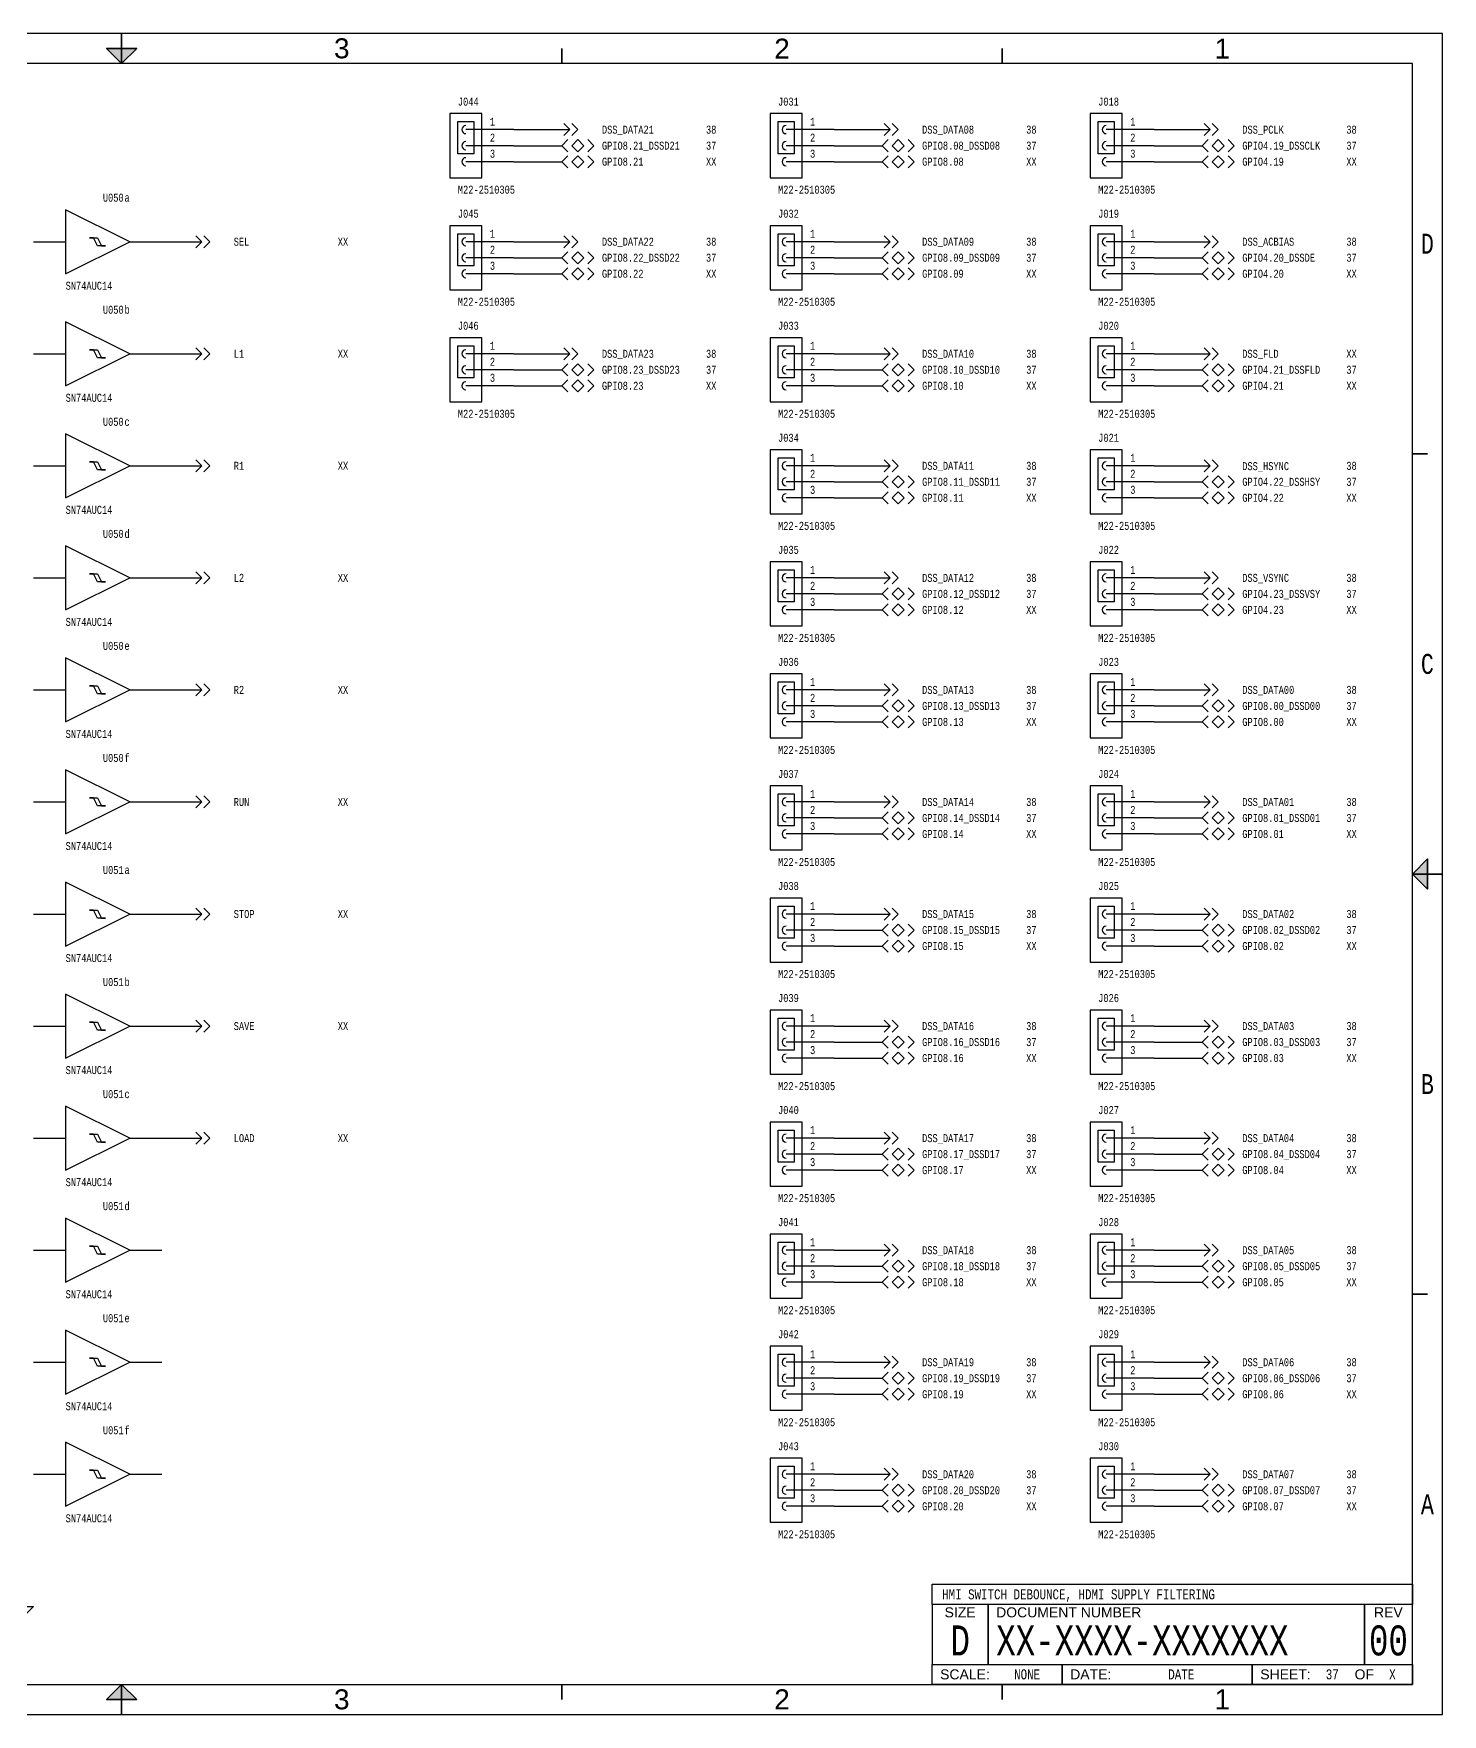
# Paper-space layout '37' of a CAD drawing. Header units: inches. Extents: x 0.2 to 16.8, y 0.2 to 10.8.
# Drawn here: x 7.95 to 16.75, y 0.25 to 10.75 of the extents above; entities that cross this region are included whole.
import ezdxf
from ezdxf.enums import TextEntityAlignment as Align

# ---------------------------------------------------------------- set-up
doc = ezdxf.new("R2010")
doc.units = ezdxf.units.IN
doc.header["$MEASUREMENT"] = 0
for name, color, linetype in [('BORDER', 13, 'Continuous'), ('COMPONENT', 14, 'Continuous'), ('SIGNAL', 84, 'Continuous'), ('TEXT', 252, 'Continuous')]:
    doc.layers.add(name, color=color, linetype=linetype)
doc.styles.add('Monotxt_75', font='monotxt.shx', dxfattribs={"width": 0.75})
doc.styles.get("Standard").update_dxf_attribs({"font": 'arial.ttf'})

# ---------------------------------------------------------------- blocks, each defined once
blk = doc.blocks.new('ANSI B Frame')
at = {"layer": 'BORDER', "lineweight": 35}
h = blk.add_hatch(color=256, dxfattribs=at)
h.dxf.hatch_style = 1
h.paths.add_polyline_path([(8.59375, 10.65625), (8.5, 10.65625), (8.5, 10.5625)])
h.paths.add_polyline_path([(8.5, 10.5625), (8.5, 10.65625), (8.40625, 10.65625)])
h = blk.add_hatch(color=256, dxfattribs=at)
h.dxf.hatch_style = 1
h.paths.add_polyline_path([(16.65625, 5.59375), (16.65625, 5.5), (16.5625, 5.5)])
h.paths.add_polyline_path([(16.5625, 5.5), (16.65625, 5.5), (16.65625, 5.40625)])
h = blk.add_hatch(color=256, dxfattribs=at)
h.dxf.hatch_style = 1
h.paths.add_polyline_path([(8.59375, 0.34375), (8.5, 0.34375), (8.5, 0.4375)])
h.paths.add_polyline_path([(8.5, 0.4375), (8.5, 0.34375), (8.40625, 0.34375)])
at = {"layer": 'BORDER'}
for points in [[(0.25, 0.25), (16.75, 0.25), (16.75, 10.75), (0.25, 10.75)], [(0.4375, 0.4375), (16.5625, 0.4375), (16.5625, 10.5625), (0.4375, 10.5625)], [(13.5625, 1.0625), (16.5625, 1.0625), (16.5625, 0.9375), (13.5625, 0.9375)], [(13.5625, 0.9375), (13.5625, 0.5625), (13.9125, 0.5625), (13.9125, 0.9375), (13.9125, 0.5625), (16.2625, 0.5625), (16.2625, 0.9375), (16.2625, 0.5625), (16.5625, 0.5625), (16.5625, 0.9375)], [(16.5625, 0.4375), (15.5625, 0.4375), (15.5625, 0.5625), (15.5625, 0.4375), (14.375, 0.4375), (14.375, 0.5625), (14.375, 0.4375), (13.5625, 0.4375), (13.5625, 0.5625), (16.5625, 0.5625)]]:
    blk.add_lwpolyline(points, close=True, dxfattribs=at)
at = {"layer": 'BORDER', "lineweight": 35}
for points in [[(8.5, 10.5625), (8.5, 10.75)], [(11.25, 10.65625), (11.25, 10.5625)], [(14, 10.65625), (14, 10.5625)], [(16.65625, 8.125), (16.5625, 8.125)], [(16.5625, 5.5), (16.75, 5.5)], [(16.65625, 2.875), (16.5625, 2.875)], [(8.5, 0.4375), (8.5, 0.25)], [(11.25, 0.34375), (11.25, 0.4375)], [(14, 0.34375), (14, 0.4375)]]:
    blk.add_lwpolyline(points, dxfattribs=at)
for points in [[(8.5, 10.5625), (8.59375, 10.65625), (8.40625, 10.65625)], [(16.5625, 5.5), (16.65625, 5.59375), (16.65625, 5.40625)], [(8.5, 0.4375), (8.59375, 0.34375), (8.40625, 0.34375)]]:
    blk.add_lwpolyline(points, close=True, dxfattribs=at)
at = {"layer": 'BORDER', "style": 'Monotxt_75', "width": 0.75}
for s, p in [('D', (16.65625, 9.4375)), ('C', (16.65625, 6.8125)), ('B', (16.65625, 4.1875)), ('A', (16.65625, 1.5625))]:
    blk.add_text(s, height=0.125, dxfattribs=at).set_placement(p, align=Align.MIDDLE_CENTER)
at = {"layer": 'BORDER'}
for s, p in [('SIZE', (13.7375, 0.8875)), ('REV', (16.4125, 0.8875)), ('OF', (16.2625, 0.5))]:
    blk.add_text(s, height=0.0625, dxfattribs=at).set_placement(p, align=Align.MIDDLE_CENTER)
for s, p in [('DOCUMENT NUMBER', (13.9625, 0.8875)), ('SCALE:', (13.6125, 0.5)), ('DATE:', (14.425, 0.5)), ('SHEET:', (15.6125, 0.5))]:
    blk.add_text(s, height=0.0625, dxfattribs=at).set_placement(p, align=Align.MIDDLE_LEFT)
at = {"layer": 'BORDER', "flags": 8}
for tag, p in [('ZN6', (1.625, 10.65787)), ('ZN5', (4.375, 10.66009)), ('ZN4', (7.125, 10.65625)), ('ZN3', (9.875, 10.65796)), ('ZN2', (12.625, 10.65574)), ('ZN1', (15.375, 10.65574)), ('ZN6', (1.625, 0.34375)), ('ZN5', (4.375, 0.34375)), ('ZN4', (7.125, 0.34375)), ('ZN3', (9.875, 0.34375)), ('ZN2', (12.625, 0.34375)), ('ZN1', (15.375, 0.34375))]:
    blk.add_attdef(tag, text='', height=0.125, dxfattribs=at).set_placement(p, align=Align.MIDDLE_CENTER)
at = {"layer": 'TEXT', "style": 'Monotxt_75', "width": 0.75, "flags": 8}
for tag, height, p in [('DESRP', 0.0625, (13.625, 1)), ('DWG_NO', 0.1875, (13.9625, 0.7125))]:
    blk.add_attdef(tag, text='', height=height, dxfattribs=at).set_placement(p, align=Align.MIDDLE_LEFT)
for tag, height, p in [('SHTSZ', 0.1875, (13.7375, 0.7125)), ('REV', 0.1875, (16.4125, 0.7125)), ('SCALE', 0.0625, (14.15625, 0.5)), ('REVDATE', 0.0625, (15.11875, 0.5)), ('CURRSHT', 0.0625, (16.0625, 0.5)), ('LASTSHT', 0.0625, (16.4375, 0.5))]:
    blk.add_attdef(tag, text='', height=height, dxfattribs=at).set_placement(p, align=Align.MIDDLE_CENTER)
blk = doc.blocks.new('TO_CONN')
for points in [[(0, 0), (0.075, 0)], [(0.05625, 0.01875), (0.075, 0), (0.05625, -0.01875)], [(0.08125, 0.01875), (0.1, 0), (0.08125, -0.01875)]]:
    blk.add_lwpolyline(points)
blk = doc.blocks.new('FLOAT_GND')
blk.add_lwpolyline([(0, 0), (0, -0.05)])
blk.add_lwpolyline([(-0.05, -0.05), (0.05, -0.05), (0, -0.1)], close=True)
blk = doc.blocks.new('HEX_SCHMITT_INV')
for points in [[(-0.2, 0.2), (-0.2, -0.2), (0.2, 0)], [(-0.05, 0.025), (0, 0.025), (0.025, -0.025), (0.05, -0.025), (0, -0.025), (-0.025, 0.025)]]:
    blk.add_lwpolyline(points, close=True)
for points in [[(-0.4, 0), (-0.2, 0)], [(0.2, 0), (0.4, 0)]]:
    blk.add_lwpolyline(points)
at = {"layer": 'TEXT', "style": 'Monotxt_75', "width": 0.75, "flags": 8}
for tag, p in [('REFID', (0.1625, 0.25)), ('INST', (0.2, 0.25)), ('IN', (-0.25, 0.025))]:
    blk.add_attdef(tag, text='', height=0.05, dxfattribs=at).set_placement(p, align=Align.RIGHT)
blk.add_attdef('OUT', (0.25, 0.025), '', height=0.05, dxfattribs=at)
blk.add_attdef('MFGPN', text='', height=0.05, dxfattribs=at).set_placement((-0.2, -0.25), align=Align.TOP_LEFT)
blk = doc.blocks.new('BIDIR_CONN')
for points in [[(0, 0), (0.05, 0)], [(0.06875, 0.01875), (0.05, 0), (0.06875, -0.01875)], [(0.13125, 0.01875), (0.15, 0), (0.13125, -0.01875)]]:
    blk.add_lwpolyline(points)
blk.add_lwpolyline([(0.1, 0.01875), (0.08125, 0), (0.1, -0.01875), (0.11875, 0)], close=True)
blk = doc.blocks.new('HEADER_1X3')
blk.add_lwpolyline([(-0.1, 0.2), (-0.1, -0.2), (0.1, -0.2), (0.1, 0.2)], close=True)
for points in [[(0.3, 0.1), (0, 0.1)], [(0.3, 0), (0, 0)], [(0.3, -0.1), (0, -0.1)]]:
    blk.add_lwpolyline(points)
for centre in [(0, 0.1), (0, 0), (0, -0.1)]:
    blk.add_arc(centre, 0.025, 90, 270)
at = {"layer": 'TEXT', "style": 'Monotxt_75', "width": 0.75}
for s, p in [('1', (0.15, 0.125)), ('2', (0.15, 0.025)), ('3', (0.15, -0.075))]:
    blk.add_text(s, height=0.05, dxfattribs=at).set_placement(p)
at = {"layer": 'TEXT', "style": 'Monotxt_75', "width": 0.75, "flags": 8}
blk.add_attdef('REF', (-0.05, 0.25), '', height=0.05, dxfattribs=at)
blk.add_attdef('MFGPN', text='', height=0.05, dxfattribs=at).set_placement((-0.05, -0.25), align=Align.TOP_LEFT)

psp = doc.layouts.new('37')

# ---------------------------------------------------------------- linework, layer by layer
at = {"layer": 'COMPONENT'}
for points in [[(10.6, 10.2), (10.7, 10.2), (10.7, 10), (10.6, 10)], [(12.6, 10.2), (12.7, 10.2), (12.7, 10), (12.6, 10)], [(14.6, 10.2), (14.7, 10.2), (14.7, 10), (14.6, 10)], [(10.6, 9.5), (10.7, 9.5), (10.7, 9.3), (10.6, 9.3)], [(12.6, 9.5), (12.7, 9.5), (12.7, 9.3), (12.6, 9.3)], [(14.6, 9.5), (14.7, 9.5), (14.7, 9.3), (14.6, 9.3)], [(10.6, 8.8), (10.7, 8.8), (10.7, 8.6), (10.6, 8.6)], [(12.6, 8.8), (12.7, 8.8), (12.7, 8.6), (12.6, 8.6)], [(14.6, 8.8), (14.7, 8.8), (14.7, 8.6), (14.6, 8.6)], [(12.6, 8.1), (12.7, 8.1), (12.7, 7.9), (12.6, 7.9)], [(14.6, 8.1), (14.7, 8.1), (14.7, 7.9), (14.6, 7.9)], [(12.6, 7.4), (12.7, 7.4), (12.7, 7.2), (12.6, 7.2)], [(14.6, 7.4), (14.7, 7.4), (14.7, 7.2), (14.6, 7.2)], [(12.6, 6.7), (12.7, 6.7), (12.7, 6.5), (12.6, 6.5)], [(14.6, 6.7), (14.7, 6.7), (14.7, 6.5), (14.6, 6.5)], [(12.6, 6), (12.7, 6), (12.7, 5.8), (12.6, 5.8)], [(14.6, 6), (14.7, 6), (14.7, 5.8), (14.6, 5.8)], [(12.6, 5.3), (12.7, 5.3), (12.7, 5.1), (12.6, 5.1)], [(14.6, 5.3), (14.7, 5.3), (14.7, 5.1), (14.6, 5.1)], [(12.6, 4.6), (12.7, 4.6), (12.7, 4.4), (12.6, 4.4)], [(14.6, 4.6), (14.7, 4.6), (14.7, 4.4), (14.6, 4.4)], [(12.6, 3.9), (12.7, 3.9), (12.7, 3.7), (12.6, 3.7)], [(14.6, 3.9), (14.7, 3.9), (14.7, 3.7), (14.6, 3.7)], [(12.6, 3.2), (12.7, 3.2), (12.7, 3), (12.6, 3)], [(14.6, 3.2), (14.7, 3.2), (14.7, 3), (14.6, 3)], [(12.6, 2.5), (12.7, 2.5), (12.7, 2.3), (12.6, 2.3)], [(14.6, 2.5), (14.7, 2.5), (14.7, 2.3), (14.6, 2.3)], [(12.6, 1.8), (12.7, 1.8), (12.7, 1.6), (12.6, 1.6)], [(14.6, 1.8), (14.7, 1.8), (14.7, 1.6), (14.6, 1.6)]]:
    psp.add_lwpolyline(points, close=True, dxfattribs=at)
at = {"layer": 'SIGNAL'}
for points in [[(10.95, 10.15), (11.15, 10.15)], [(12.95, 10.15), (13.15, 10.15)], [(14.95, 10.15), (15.15, 10.15)], [(10.95, 10.05), (11.15, 10.05)], [(12.95, 10.05), (13.15, 10.05)], [(14.95, 10.05), (15.15, 10.05)], [(10.95, 9.95), (11.15, 9.95)], [(12.95, 9.95), (13.15, 9.95)], [(14.95, 9.95), (15.15, 9.95)], [(8.75, 9.45), (8.85, 9.45)], [(10.95, 9.45), (11.15, 9.45)], [(12.95, 9.45), (13.15, 9.45)], [(14.95, 9.45), (15.15, 9.45)], [(10.95, 9.35), (11.15, 9.35)], [(12.95, 9.35), (13.15, 9.35)], [(14.95, 9.35), (15.15, 9.35)], [(10.95, 9.25), (11.15, 9.25)], [(12.95, 9.25), (13.15, 9.25)], [(14.95, 9.25), (15.15, 9.25)], [(8.75, 8.75), (8.85, 8.75)], [(10.95, 8.75), (11.15, 8.75)], [(12.95, 8.75), (13.15, 8.75)], [(14.95, 8.75), (15.15, 8.75)], [(10.95, 8.65), (11.15, 8.65)], [(12.95, 8.65), (13.15, 8.65)], [(14.95, 8.65), (15.15, 8.65)], [(10.95, 8.55), (11.15, 8.55)], [(12.95, 8.55), (13.15, 8.55)], [(14.95, 8.55), (15.15, 8.55)], [(8.75, 8.05), (8.85, 8.05)], [(12.95, 8.05), (13.15, 8.05)], [(14.95, 8.05), (15.15, 8.05)], [(12.95, 7.95), (13.15, 7.95)], [(14.95, 7.95), (15.15, 7.95)], [(12.95, 7.85), (13.15, 7.85)], [(14.95, 7.85), (15.15, 7.85)], [(8.75, 7.35), (8.85, 7.35)], [(12.95, 7.35), (13.15, 7.35)], [(14.95, 7.35), (15.15, 7.35)], [(12.95, 7.25), (13.15, 7.25)], [(14.95, 7.25), (15.15, 7.25)], [(12.95, 7.15), (13.15, 7.15)], [(14.95, 7.15), (15.15, 7.15)], [(8.75, 6.65), (8.85, 6.65)], [(12.95, 6.65), (13.15, 6.65)], [(14.95, 6.65), (15.15, 6.65)], [(12.95, 6.55), (13.15, 6.55)], [(14.95, 6.55), (15.15, 6.55)], [(12.95, 6.45), (13.15, 6.45)], [(14.95, 6.45), (15.15, 6.45)], [(8.75, 5.95), (8.85, 5.95)], [(12.95, 5.95), (13.15, 5.95)], [(14.95, 5.95), (15.15, 5.95)], [(12.95, 5.85), (13.15, 5.85)], [(14.95, 5.85), (15.15, 5.85)], [(12.95, 5.75), (13.15, 5.75)], [(14.95, 5.75), (15.15, 5.75)], [(8.75, 5.25), (8.85, 5.25)], [(12.95, 5.25), (13.15, 5.25)], [(14.95, 5.25), (15.15, 5.25)], [(12.95, 5.15), (13.15, 5.15)], [(14.95, 5.15), (15.15, 5.15)], [(12.95, 5.05), (13.15, 5.05)], [(14.95, 5.05), (15.15, 5.05)], [(8.75, 4.55), (8.85, 4.55)], [(12.95, 4.55), (13.15, 4.55)], [(14.95, 4.55), (15.15, 4.55)], [(12.95, 4.45), (13.15, 4.45)], [(14.95, 4.45), (15.15, 4.45)], [(12.95, 4.35), (13.15, 4.35)], [(14.95, 4.35), (15.15, 4.35)], [(8.75, 3.85), (8.85, 3.85)], [(12.95, 3.85), (13.15, 3.85)], [(14.95, 3.85), (15.15, 3.85)], [(12.95, 3.75), (13.15, 3.75)], [(14.95, 3.75), (15.15, 3.75)], [(12.95, 3.65), (13.15, 3.65)], [(14.95, 3.65), (15.15, 3.65)], [(12.95, 3.15), (13.15, 3.15)], [(14.95, 3.15), (15.15, 3.15)], [(12.95, 3.05), (13.15, 3.05)], [(14.95, 3.05), (15.15, 3.05)], [(12.95, 2.95), (13.15, 2.95)], [(14.95, 2.95), (15.15, 2.95)], [(12.95, 2.45), (13.15, 2.45)], [(14.95, 2.45), (15.15, 2.45)], [(12.95, 2.35), (13.15, 2.35)], [(14.95, 2.35), (15.15, 2.35)], [(12.95, 2.25), (13.15, 2.25)], [(14.95, 2.25), (15.15, 2.25)], [(12.95, 1.75), (13.15, 1.75)], [(14.95, 1.75), (15.15, 1.75)], [(12.95, 1.65), (13.15, 1.65)], [(14.95, 1.65), (15.15, 1.65)], [(12.95, 1.55), (13.15, 1.55)], [(14.95, 1.55), (15.15, 1.55)]]:
    psp.add_lwpolyline(points, dxfattribs=at)

# ---------------------------------------------------------------- block references
ref = psp.add_blockref('ANSI B Frame', (0, 0))
ref.add_attrib('SHTSZ', 'D', dxfattribs={"layer": 'TEXT', "height": 0.188, "style": 'Monotxt_75', "width": 0.75}).set_placement((13.738, 0.712), align=Align.MIDDLE_CENTER)
ref.add_attrib('DWG_NO', 'XX-XXXX-XXXXXXX', dxfattribs={"layer": 'TEXT', "height": 0.1875, "style": 'Monotxt_75', "width": 0.75}).set_placement((13.963, 0.712), align=Align.MIDDLE_LEFT)
ref.add_attrib('REV', '00', dxfattribs={"layer": 'TEXT', "height": 0.1875, "style": 'Monotxt_75', "width": 0.75}).set_placement((16.413, 0.712), align=Align.MIDDLE_CENTER)
ref.add_attrib('SCALE', 'NONE', dxfattribs={"layer": 'TEXT', "height": 0.0625, "style": 'Monotxt_75', "width": 0.75}).set_placement((14.156, 0.5), align=Align.MIDDLE_CENTER)
ref.add_attrib('REVDATE', 'DATE', dxfattribs={"layer": 'TEXT', "height": 0.0625, "style": 'Monotxt_75', "width": 0.75}).set_placement((15.119, 0.5), align=Align.MIDDLE_CENTER)
ref.add_attrib('CURRSHT', '37', dxfattribs={"layer": 'TEXT', "height": 0.0625, "style": 'Monotxt_75', "width": 0.75}).set_placement((16.062, 0.5), align=Align.MIDDLE_CENTER)
ref.add_attrib('LASTSHT', 'X', dxfattribs={"layer": 'TEXT', "height": 0.0625, "style": 'Monotxt_75', "width": 0.75}).set_placement((16.438, 0.5), align=Align.MIDDLE_CENTER)
ref.add_attrib('DESRP', 'HMI SWITCH DEBOUNCE, HDMI SUPPLY FILTERING', dxfattribs={"layer": 'TEXT', "height": 0.0625, "style": 'Monotxt_75', "width": 0.75}).set_placement((13.625, 1), align=Align.MIDDLE_LEFT)
ref.add_attrib('ZN1', '1', dxfattribs={"layer": 'BORDER', "height": 0.125}).set_placement((15.375, 0.344), align=Align.MIDDLE_CENTER)
ref.add_attrib('ZN1', '1', dxfattribs={"layer": 'BORDER', "height": 0.125}).set_placement((15.375, 10.656), align=Align.MIDDLE_CENTER)
ref.add_attrib('ZN2', '2', dxfattribs={"layer": 'BORDER', "height": 0.125}).set_placement((12.625, 0.344), align=Align.MIDDLE_CENTER)
ref.add_attrib('ZN2', '2', dxfattribs={"layer": 'BORDER', "height": 0.125}).set_placement((12.625, 10.656), align=Align.MIDDLE_CENTER)
ref.add_attrib('ZN3', '3', dxfattribs={"layer": 'BORDER', "height": 0.125}).set_placement((9.875, 0.344), align=Align.MIDDLE_CENTER)
ref.add_attrib('ZN3', '3', dxfattribs={"layer": 'BORDER', "height": 0.125}).set_placement((9.875, 10.658), align=Align.MIDDLE_CENTER)
at = {"layer": 'COMPONENT'}
ref = psp.add_blockref('HEADER_1X3', (10.65, 10.05), dxfattribs=at)
ref.add_attrib('REF', 'J044', (10.6, 10.3), dxfattribs={"layer": 'TEXT', "height": 0.05, "style": 'Monotxt_75', "width": 0.75})
ref.add_attrib('MFGPN', 'M22-2510305', dxfattribs={"layer": 'TEXT', "height": 0.05, "style": 'Monotxt_75', "width": 0.75}).set_placement((10.6, 9.8), align=Align.TOP_LEFT)
ref = psp.add_blockref('HEADER_1X3', (12.65, 10.05), dxfattribs=at)
ref.add_attrib('REF', 'J031', (12.6, 10.3), dxfattribs={"layer": 'TEXT', "height": 0.05, "style": 'Monotxt_75', "width": 0.75})
ref.add_attrib('MFGPN', 'M22-2510305', dxfattribs={"layer": 'TEXT', "height": 0.05, "style": 'Monotxt_75', "width": 0.75}).set_placement((12.6, 9.8), align=Align.TOP_LEFT)
ref = psp.add_blockref('HEADER_1X3', (14.65, 10.05), dxfattribs=at)
ref.add_attrib('REF', 'J018', (14.6, 10.3), dxfattribs={"layer": 'TEXT', "height": 0.05, "style": 'Monotxt_75', "width": 0.75})
ref.add_attrib('MFGPN', 'M22-2510305', dxfattribs={"layer": 'TEXT', "height": 0.05, "style": 'Monotxt_75', "width": 0.75}).set_placement((14.6, 9.8), align=Align.TOP_LEFT)
at = {"layer": 'COMPONENT', "xscale": 2, "yscale": 2, "zscale": 2}
for name, p in [('TO_CONN', (11.15, 10.15)), ('TO_CONN', (13.15, 10.15)), ('TO_CONN', (15.15, 10.15)), ('BIDIR_CONN', (11.15, 10.05)), ('BIDIR_CONN', (13.15, 10.05)), ('BIDIR_CONN', (15.15, 10.05)), ('BIDIR_CONN', (11.15, 9.95)), ('BIDIR_CONN', (13.15, 9.95)), ('BIDIR_CONN', (15.15, 9.95)), ('TO_CONN', (8.85, 9.45)), ('TO_CONN', (11.15, 9.45)), ('TO_CONN', (13.15, 9.45)), ('TO_CONN', (15.15, 9.45)), ('BIDIR_CONN', (11.15, 9.35)), ('BIDIR_CONN', (13.15, 9.35)), ('BIDIR_CONN', (15.15, 9.35)), ('BIDIR_CONN', (11.15, 9.25)), ('BIDIR_CONN', (13.15, 9.25)), ('BIDIR_CONN', (15.15, 9.25)), ('TO_CONN', (8.85, 8.75)), ('TO_CONN', (11.15, 8.75)), ('TO_CONN', (13.15, 8.75)), ('TO_CONN', (15.15, 8.75)), ('BIDIR_CONN', (11.15, 8.65)), ('BIDIR_CONN', (13.15, 8.65)), ('BIDIR_CONN', (15.15, 8.65)), ('BIDIR_CONN', (11.15, 8.55)), ('BIDIR_CONN', (13.15, 8.55)), ('BIDIR_CONN', (15.15, 8.55)), ('TO_CONN', (8.85, 8.05)), ('TO_CONN', (13.15, 8.05)), ('TO_CONN', (15.15, 8.05)), ('BIDIR_CONN', (13.15, 7.95)), ('BIDIR_CONN', (15.15, 7.95)), ('BIDIR_CONN', (13.15, 7.85)), ('BIDIR_CONN', (15.15, 7.85)), ('TO_CONN', (8.85, 7.35)), ('TO_CONN', (13.15, 7.35)), ('TO_CONN', (15.15, 7.35)), ('BIDIR_CONN', (13.15, 7.25)), ('BIDIR_CONN', (15.15, 7.25)), ('BIDIR_CONN', (13.15, 7.15)), ('BIDIR_CONN', (15.15, 7.15)), ('TO_CONN', (8.85, 6.65)), ('TO_CONN', (13.15, 6.65)), ('TO_CONN', (15.15, 6.65)), ('BIDIR_CONN', (13.15, 6.55)), ('BIDIR_CONN', (15.15, 6.55)), ('BIDIR_CONN', (13.15, 6.45)), ('BIDIR_CONN', (15.15, 6.45)), ('TO_CONN', (8.85, 5.95)), ('TO_CONN', (13.15, 5.95)), ('TO_CONN', (15.15, 5.95)), ('BIDIR_CONN', (13.15, 5.85)), ('BIDIR_CONN', (15.15, 5.85)), ('BIDIR_CONN', (13.15, 5.75)), ('BIDIR_CONN', (15.15, 5.75)), ('TO_CONN', (8.85, 5.25)), ('TO_CONN', (13.15, 5.25)), ('TO_CONN', (15.15, 5.25)), ('BIDIR_CONN', (13.15, 5.15)), ('BIDIR_CONN', (15.15, 5.15)), ('BIDIR_CONN', (13.15, 5.05)), ('BIDIR_CONN', (15.15, 5.05)), ('TO_CONN', (8.85, 4.55)), ('TO_CONN', (13.15, 4.55)), ('TO_CONN', (15.15, 4.55)), ('BIDIR_CONN', (13.15, 4.45)), ('BIDIR_CONN', (15.15, 4.45)), ('BIDIR_CONN', (13.15, 4.35)), ('BIDIR_CONN', (15.15, 4.35)), ('TO_CONN', (8.85, 3.85)), ('TO_CONN', (13.15, 3.85)), ('TO_CONN', (15.15, 3.85)), ('BIDIR_CONN', (13.15, 3.75)), ('BIDIR_CONN', (15.15, 3.75)), ('BIDIR_CONN', (13.15, 3.65)), ('BIDIR_CONN', (15.15, 3.65)), ('TO_CONN', (13.15, 3.15)), ('TO_CONN', (15.15, 3.15)), ('BIDIR_CONN', (13.15, 3.05)), ('BIDIR_CONN', (15.15, 3.05)), ('BIDIR_CONN', (13.15, 2.95)), ('BIDIR_CONN', (15.15, 2.95)), ('TO_CONN', (13.15, 2.45)), ('TO_CONN', (15.15, 2.45)), ('BIDIR_CONN', (13.15, 2.35)), ('BIDIR_CONN', (15.15, 2.35)), ('BIDIR_CONN', (13.15, 2.25)), ('BIDIR_CONN', (15.15, 2.25)), ('TO_CONN', (13.15, 1.75)), ('TO_CONN', (15.15, 1.75)), ('BIDIR_CONN', (13.15, 1.65)), ('BIDIR_CONN', (15.15, 1.65)), ('BIDIR_CONN', (13.15, 1.55)), ('BIDIR_CONN', (15.15, 1.55)), ('FLOAT_GND', (7.85, 1.025))]:
    psp.add_blockref(name, p, dxfattribs=at)
at = {"layer": 'COMPONENT'}
for p, values in [((8.35, 9.45), {'REFID': 'U050', 'INST': 'a', 'MFGPN': 'SN74AUC14'}), ((8.35, 8.75), {'REFID': 'U050', 'INST': 'b', 'MFGPN': 'SN74AUC14'}), ((8.35, 8.05), {'REFID': 'U050', 'INST': 'c', 'MFGPN': 'SN74AUC14'}), ((8.35, 7.35), {'REFID': 'U050', 'INST': 'd', 'MFGPN': 'SN74AUC14'}), ((8.35, 6.65), {'REFID': 'U050', 'INST': 'e', 'MFGPN': 'SN74AUC14'}), ((8.35, 5.95), {'REFID': 'U050', 'INST': 'f', 'MFGPN': 'SN74AUC14'}), ((8.35, 5.25), {'REFID': 'U051', 'INST': 'a', 'MFGPN': 'SN74AUC14'}), ((8.35, 4.55), {'REFID': 'U051', 'INST': 'b', 'MFGPN': 'SN74AUC14'}), ((8.35, 3.85), {'REFID': 'U051', 'INST': 'c', 'MFGPN': 'SN74AUC14'}), ((8.35, 3.15), {'REFID': 'U051', 'INST': 'd', 'MFGPN': 'SN74AUC14'}), ((8.35, 2.45), {'REFID': 'U051', 'INST': 'e', 'MFGPN': 'SN74AUC14'}), ((8.35, 1.75), {'REFID': 'U051', 'INST': 'f', 'MFGPN': 'SN74AUC14'})]:
    psp.add_blockref('HEX_SCHMITT_INV', p, dxfattribs=at).add_auto_attribs(values)
ref = psp.add_blockref('HEADER_1X3', (10.65, 9.35), dxfattribs=at)
ref.add_attrib('REF', 'J045', (10.6, 9.6), dxfattribs={"layer": 'TEXT', "height": 0.05, "style": 'Monotxt_75', "width": 0.75})
ref.add_attrib('MFGPN', 'M22-2510305', dxfattribs={"layer": 'TEXT', "height": 0.05, "style": 'Monotxt_75', "width": 0.75}).set_placement((10.6, 9.1), align=Align.TOP_LEFT)
ref = psp.add_blockref('HEADER_1X3', (12.65, 9.35), dxfattribs=at)
ref.add_attrib('REF', 'J032', (12.6, 9.6), dxfattribs={"layer": 'TEXT', "height": 0.05, "style": 'Monotxt_75', "width": 0.75})
ref.add_attrib('MFGPN', 'M22-2510305', dxfattribs={"layer": 'TEXT', "height": 0.05, "style": 'Monotxt_75', "width": 0.75}).set_placement((12.6, 9.1), align=Align.TOP_LEFT)
ref = psp.add_blockref('HEADER_1X3', (14.65, 9.35), dxfattribs=at)
ref.add_attrib('REF', 'J019', (14.6, 9.6), dxfattribs={"layer": 'TEXT', "height": 0.05, "style": 'Monotxt_75', "width": 0.75})
ref.add_attrib('MFGPN', 'M22-2510305', dxfattribs={"layer": 'TEXT', "height": 0.05, "style": 'Monotxt_75', "width": 0.75}).set_placement((14.6, 9.1), align=Align.TOP_LEFT)
ref = psp.add_blockref('HEADER_1X3', (10.65, 8.65), dxfattribs=at)
ref.add_attrib('REF', 'J046', (10.6, 8.9), dxfattribs={"layer": 'TEXT', "height": 0.05, "style": 'Monotxt_75', "width": 0.75})
ref.add_attrib('MFGPN', 'M22-2510305', dxfattribs={"layer": 'TEXT', "height": 0.05, "style": 'Monotxt_75', "width": 0.75}).set_placement((10.6, 8.4), align=Align.TOP_LEFT)
ref = psp.add_blockref('HEADER_1X3', (12.65, 8.65), dxfattribs=at)
ref.add_attrib('REF', 'J033', (12.6, 8.9), dxfattribs={"layer": 'TEXT', "height": 0.05, "style": 'Monotxt_75', "width": 0.75})
ref.add_attrib('MFGPN', 'M22-2510305', dxfattribs={"layer": 'TEXT', "height": 0.05, "style": 'Monotxt_75', "width": 0.75}).set_placement((12.6, 8.4), align=Align.TOP_LEFT)
ref = psp.add_blockref('HEADER_1X3', (14.65, 8.65), dxfattribs=at)
ref.add_attrib('REF', 'J020', (14.6, 8.9), dxfattribs={"layer": 'TEXT', "height": 0.05, "style": 'Monotxt_75', "width": 0.75})
ref.add_attrib('MFGPN', 'M22-2510305', dxfattribs={"layer": 'TEXT', "height": 0.05, "style": 'Monotxt_75', "width": 0.75}).set_placement((14.6, 8.4), align=Align.TOP_LEFT)
ref = psp.add_blockref('HEADER_1X3', (12.65, 7.95), dxfattribs=at)
ref.add_attrib('REF', 'J034', (12.6, 8.2), dxfattribs={"layer": 'TEXT', "height": 0.05, "style": 'Monotxt_75', "width": 0.75})
ref.add_attrib('MFGPN', 'M22-2510305', dxfattribs={"layer": 'TEXT', "height": 0.05, "style": 'Monotxt_75', "width": 0.75}).set_placement((12.6, 7.7), align=Align.TOP_LEFT)
ref = psp.add_blockref('HEADER_1X3', (14.65, 7.95), dxfattribs=at)
ref.add_attrib('REF', 'J021', (14.6, 8.2), dxfattribs={"layer": 'TEXT', "height": 0.05, "style": 'Monotxt_75', "width": 0.75})
ref.add_attrib('MFGPN', 'M22-2510305', dxfattribs={"layer": 'TEXT', "height": 0.05, "style": 'Monotxt_75', "width": 0.75}).set_placement((14.6, 7.7), align=Align.TOP_LEFT)
ref = psp.add_blockref('HEADER_1X3', (12.65, 7.25), dxfattribs=at)
ref.add_attrib('REF', 'J035', (12.6, 7.5), dxfattribs={"layer": 'TEXT', "height": 0.05, "style": 'Monotxt_75', "width": 0.75})
ref.add_attrib('MFGPN', 'M22-2510305', dxfattribs={"layer": 'TEXT', "height": 0.05, "style": 'Monotxt_75', "width": 0.75}).set_placement((12.6, 7), align=Align.TOP_LEFT)
ref = psp.add_blockref('HEADER_1X3', (14.65, 7.25), dxfattribs=at)
ref.add_attrib('REF', 'J022', (14.6, 7.5), dxfattribs={"layer": 'TEXT', "height": 0.05, "style": 'Monotxt_75', "width": 0.75})
ref.add_attrib('MFGPN', 'M22-2510305', dxfattribs={"layer": 'TEXT', "height": 0.05, "style": 'Monotxt_75', "width": 0.75}).set_placement((14.6, 7), align=Align.TOP_LEFT)
ref = psp.add_blockref('HEADER_1X3', (12.65, 6.55), dxfattribs=at)
ref.add_attrib('REF', 'J036', (12.6, 6.8), dxfattribs={"layer": 'TEXT', "height": 0.05, "style": 'Monotxt_75', "width": 0.75})
ref.add_attrib('MFGPN', 'M22-2510305', dxfattribs={"layer": 'TEXT', "height": 0.05, "style": 'Monotxt_75', "width": 0.75}).set_placement((12.6, 6.3), align=Align.TOP_LEFT)
ref = psp.add_blockref('HEADER_1X3', (14.65, 6.55), dxfattribs=at)
ref.add_attrib('REF', 'J023', (14.6, 6.8), dxfattribs={"layer": 'TEXT', "height": 0.05, "style": 'Monotxt_75', "width": 0.75})
ref.add_attrib('MFGPN', 'M22-2510305', dxfattribs={"layer": 'TEXT', "height": 0.05, "style": 'Monotxt_75', "width": 0.75}).set_placement((14.6, 6.3), align=Align.TOP_LEFT)
ref = psp.add_blockref('HEADER_1X3', (12.65, 5.85), dxfattribs=at)
ref.add_attrib('REF', 'J037', (12.6, 6.1), dxfattribs={"layer": 'TEXT', "height": 0.05, "style": 'Monotxt_75', "width": 0.75})
ref.add_attrib('MFGPN', 'M22-2510305', dxfattribs={"layer": 'TEXT', "height": 0.05, "style": 'Monotxt_75', "width": 0.75}).set_placement((12.6, 5.6), align=Align.TOP_LEFT)
ref = psp.add_blockref('HEADER_1X3', (14.65, 5.85), dxfattribs=at)
ref.add_attrib('REF', 'J024', (14.6, 6.1), dxfattribs={"layer": 'TEXT', "height": 0.05, "style": 'Monotxt_75', "width": 0.75})
ref.add_attrib('MFGPN', 'M22-2510305', dxfattribs={"layer": 'TEXT', "height": 0.05, "style": 'Monotxt_75', "width": 0.75}).set_placement((14.6, 5.6), align=Align.TOP_LEFT)
ref = psp.add_blockref('HEADER_1X3', (12.65, 5.15), dxfattribs=at)
ref.add_attrib('REF', 'J038', (12.6, 5.4), dxfattribs={"layer": 'TEXT', "height": 0.05, "style": 'Monotxt_75', "width": 0.75})
ref.add_attrib('MFGPN', 'M22-2510305', dxfattribs={"layer": 'TEXT', "height": 0.05, "style": 'Monotxt_75', "width": 0.75}).set_placement((12.6, 4.9), align=Align.TOP_LEFT)
ref = psp.add_blockref('HEADER_1X3', (14.65, 5.15), dxfattribs=at)
ref.add_attrib('REF', 'J025', (14.6, 5.4), dxfattribs={"layer": 'TEXT', "height": 0.05, "style": 'Monotxt_75', "width": 0.75})
ref.add_attrib('MFGPN', 'M22-2510305', dxfattribs={"layer": 'TEXT', "height": 0.05, "style": 'Monotxt_75', "width": 0.75}).set_placement((14.6, 4.9), align=Align.TOP_LEFT)
ref = psp.add_blockref('HEADER_1X3', (12.65, 4.45), dxfattribs=at)
ref.add_attrib('REF', 'J039', (12.6, 4.7), dxfattribs={"layer": 'TEXT', "height": 0.05, "style": 'Monotxt_75', "width": 0.75})
ref.add_attrib('MFGPN', 'M22-2510305', dxfattribs={"layer": 'TEXT', "height": 0.05, "style": 'Monotxt_75', "width": 0.75}).set_placement((12.6, 4.2), align=Align.TOP_LEFT)
ref = psp.add_blockref('HEADER_1X3', (14.65, 4.45), dxfattribs=at)
ref.add_attrib('REF', 'J026', (14.6, 4.7), dxfattribs={"layer": 'TEXT', "height": 0.05, "style": 'Monotxt_75', "width": 0.75})
ref.add_attrib('MFGPN', 'M22-2510305', dxfattribs={"layer": 'TEXT', "height": 0.05, "style": 'Monotxt_75', "width": 0.75}).set_placement((14.6, 4.2), align=Align.TOP_LEFT)
ref = psp.add_blockref('HEADER_1X3', (12.65, 3.75), dxfattribs=at)
ref.add_attrib('REF', 'J040', (12.6, 4), dxfattribs={"layer": 'TEXT', "height": 0.05, "style": 'Monotxt_75', "width": 0.75})
ref.add_attrib('MFGPN', 'M22-2510305', dxfattribs={"layer": 'TEXT', "height": 0.05, "style": 'Monotxt_75', "width": 0.75}).set_placement((12.6, 3.5), align=Align.TOP_LEFT)
ref = psp.add_blockref('HEADER_1X3', (14.65, 3.75), dxfattribs=at)
ref.add_attrib('REF', 'J027', (14.6, 4), dxfattribs={"layer": 'TEXT', "height": 0.05, "style": 'Monotxt_75', "width": 0.75})
ref.add_attrib('MFGPN', 'M22-2510305', dxfattribs={"layer": 'TEXT', "height": 0.05, "style": 'Monotxt_75', "width": 0.75}).set_placement((14.6, 3.5), align=Align.TOP_LEFT)
ref = psp.add_blockref('HEADER_1X3', (12.65, 3.05), dxfattribs=at)
ref.add_attrib('REF', 'J041', (12.6, 3.3), dxfattribs={"layer": 'TEXT', "height": 0.05, "style": 'Monotxt_75', "width": 0.75})
ref.add_attrib('MFGPN', 'M22-2510305', dxfattribs={"layer": 'TEXT', "height": 0.05, "style": 'Monotxt_75', "width": 0.75}).set_placement((12.6, 2.8), align=Align.TOP_LEFT)
ref = psp.add_blockref('HEADER_1X3', (14.65, 3.05), dxfattribs=at)
ref.add_attrib('REF', 'J028', (14.6, 3.3), dxfattribs={"layer": 'TEXT', "height": 0.05, "style": 'Monotxt_75', "width": 0.75})
ref.add_attrib('MFGPN', 'M22-2510305', dxfattribs={"layer": 'TEXT', "height": 0.05, "style": 'Monotxt_75', "width": 0.75}).set_placement((14.6, 2.8), align=Align.TOP_LEFT)
ref = psp.add_blockref('HEADER_1X3', (12.65, 2.35), dxfattribs=at)
ref.add_attrib('REF', 'J042', (12.6, 2.6), dxfattribs={"layer": 'TEXT', "height": 0.05, "style": 'Monotxt_75', "width": 0.75})
ref.add_attrib('MFGPN', 'M22-2510305', dxfattribs={"layer": 'TEXT', "height": 0.05, "style": 'Monotxt_75', "width": 0.75}).set_placement((12.6, 2.1), align=Align.TOP_LEFT)
ref = psp.add_blockref('HEADER_1X3', (14.65, 2.35), dxfattribs=at)
ref.add_attrib('REF', 'J029', (14.6, 2.6), dxfattribs={"layer": 'TEXT', "height": 0.05, "style": 'Monotxt_75', "width": 0.75})
ref.add_attrib('MFGPN', 'M22-2510305', dxfattribs={"layer": 'TEXT', "height": 0.05, "style": 'Monotxt_75', "width": 0.75}).set_placement((14.6, 2.1), align=Align.TOP_LEFT)
ref = psp.add_blockref('HEADER_1X3', (12.65, 1.65), dxfattribs=at)
ref.add_attrib('REF', 'J043', (12.6, 1.9), dxfattribs={"layer": 'TEXT', "height": 0.05, "style": 'Monotxt_75', "width": 0.75})
ref.add_attrib('MFGPN', 'M22-2510305', dxfattribs={"layer": 'TEXT', "height": 0.05, "style": 'Monotxt_75', "width": 0.75}).set_placement((12.6, 1.4), align=Align.TOP_LEFT)
ref = psp.add_blockref('HEADER_1X3', (14.65, 1.65), dxfattribs=at)
ref.add_attrib('REF', 'J030', (14.6, 1.9), dxfattribs={"layer": 'TEXT', "height": 0.05, "style": 'Monotxt_75', "width": 0.75})
ref.add_attrib('MFGPN', 'M22-2510305', dxfattribs={"layer": 'TEXT', "height": 0.05, "style": 'Monotxt_75', "width": 0.75}).set_placement((14.6, 1.4), align=Align.TOP_LEFT)

# ---------------------------------------------------------------- texts
at = {"layer": 'TEXT', "style": 'Monotxt_75', "width": 0.75}
for s, p in [('DSS_DATA21', (11.5, 10.15)), ('38', (12.15, 10.15)), ('DSS_DATA08', (13.5, 10.15)), ('38', (14.15, 10.15)), ('DSS_PCLK', (15.5, 10.15)), ('38', (16.15, 10.15)), ('GPIO8.21_DSSD21', (11.5, 10.05)), ('GPIO8.21', (11.5, 9.95)), ('XX', (12.15, 9.95)), ('37', (12.15, 10.05)), ('GPIO8.08_DSSD08', (13.5, 10.05)), ('GPIO8.08', (13.5, 9.95)), ('XX', (14.15, 9.95)), ('37', (14.15, 10.05)), ('GPIO4.19_DSSCLK', (15.5, 10.05)), ('GPIO4.19', (15.5, 9.95)), ('XX', (16.15, 9.95)), ('37', (16.15, 10.05)), ('SEL', (9.2, 9.45)), ('XX', (9.85, 9.45)), ('DSS_DATA22', (11.5, 9.45)), ('38', (12.15, 9.45)), ('DSS_DATA09', (13.5, 9.45)), ('38', (14.15, 9.45)), ('DSS_ACBIAS', (15.5, 9.45)), ('38', (16.15, 9.45)), ('GPIO8.22_DSSD22', (11.5, 9.35)), ('37', (12.15, 9.35)), ('GPIO8.09_DSSD09', (13.5, 9.35)), ('37', (14.15, 9.35)), ('GPIO4.20_DSSDE', (15.5, 9.35)), ('37', (16.15, 9.35)), ('GPIO8.22', (11.5, 9.25)), ('XX', (12.15, 9.25)), ('GPIO8.09', (13.5, 9.25)), ('XX', (14.15, 9.25)), ('GPIO4.20', (15.5, 9.25)), ('XX', (16.15, 9.25)), ('L1', (9.2, 8.75)), ('XX', (9.85, 8.75)), ('DSS_DATA23', (11.5, 8.75)), ('38', (12.15, 8.75)), ('DSS_DATA10', (13.5, 8.75)), ('38', (14.15, 8.75)), ('DSS_FLD', (15.5, 8.75)), ('XX', (16.15, 8.75)), ('GPIO8.23_DSSD23', (11.5, 8.65)), ('37', (12.15, 8.65)), ('GPIO8.10_DSSD10', (13.5, 8.65)), ('37', (14.15, 8.65)), ('GPIO4.21_DSSFLD', (15.5, 8.65)), ('37', (16.15, 8.65)), ('GPIO8.23', (11.5, 8.55)), ('XX', (12.15, 8.55)), ('GPIO8.10', (13.5, 8.55)), ('XX', (14.15, 8.55)), ('GPIO4.21', (15.5, 8.55)), ('XX', (16.15, 8.55)), ('R1', (9.2, 8.05)), ('XX', (9.85, 8.05)), ('DSS_DATA11', (13.5, 8.05)), ('38', (14.15, 8.05)), ('DSS_HSYNC', (15.5, 8.048)), ('38', (16.15, 8.05)), ('GPIO8.11_DSSD11', (13.5, 7.95)), ('GPIO8.11', (13.5, 7.85)), ('XX', (14.15, 7.85)), ('37', (14.15, 7.95)), ('GPIO4.22_DSSHSY', (15.5, 7.95)), ('GPIO4.22', (15.5, 7.85)), ('XX', (16.15, 7.85)), ('37', (16.15, 7.95)), ('L2', (9.2, 7.35)), ('XX', (9.85, 7.35)), ('DSS_DATA12', (13.5, 7.35)), ('38', (14.15, 7.35)), ('DSS_VSYNC', (15.5, 7.35)), ('38', (16.15, 7.35)), ('GPIO8.12_DSSD12', (13.5, 7.25)), ('37', (14.15, 7.25)), ('GPIO4.23_DSSVSY', (15.5, 7.25)), ('37', (16.15, 7.25)), ('GPIO8.12', (13.5, 7.15)), ('XX', (14.15, 7.15)), ('GPIO4.23', (15.5, 7.15)), ('XX', (16.15, 7.15)), ('R2', (9.2, 6.65)), ('XX', (9.85, 6.65)), ('DSS_DATA13', (13.5, 6.65)), ('38', (14.15, 6.65)), ('DSS_DATA00', (15.5, 6.65)), ('38', (16.15, 6.65)), ('GPIO8.13_DSSD13', (13.5, 6.55)), ('37', (14.15, 6.55)), ('GPIO8.00_DSSD00', (15.5, 6.55)), ('37', (16.15, 6.55)), ('GPIO8.13', (13.5, 6.45)), ('XX', (14.15, 6.45)), ('GPIO8.00', (15.5, 6.45)), ('XX', (16.15, 6.45)), ('RUN', (9.2, 5.95)), ('XX', (9.85, 5.95)), ('DSS_DATA14', (13.5, 5.95)), ('38', (14.15, 5.95)), ('DSS_DATA01', (15.5, 5.95)), ('38', (16.15, 5.95)), ('GPIO8.14_DSSD14', (13.5, 5.85)), ('GPIO8.14', (13.5, 5.75)), ('XX', (14.15, 5.75)), ('37', (14.15, 5.85)), ('GPIO8.01_DSSD01', (15.5, 5.85)), ('GPIO8.01', (15.5, 5.75)), ('XX', (16.15, 5.75)), ('37', (16.15, 5.85)), ('STOP', (9.2, 5.25)), ('XX', (9.85, 5.25)), ('DSS_DATA15', (13.5, 5.25)), ('38', (14.15, 5.25)), ('DSS_DATA02', (15.5, 5.25)), ('38', (16.15, 5.25)), ('GPIO8.15_DSSD15', (13.5, 5.15)), ('37', (14.15, 5.15)), ('GPIO8.02_DSSD02', (15.5, 5.15)), ('37', (16.15, 5.15)), ('GPIO8.15', (13.5, 5.05)), ('XX', (14.15, 5.05)), ('GPIO8.02', (15.5, 5.05)), ('XX', (16.15, 5.05)), ('SAVE', (9.2, 4.55)), ('XX', (9.85, 4.55)), ('DSS_DATA16', (13.5, 4.55)), ('38', (14.15, 4.55)), ('DSS_DATA03', (15.5, 4.55)), ('38', (16.15, 4.55)), ('GPIO8.16_DSSD16', (13.5, 4.45)), ('37', (14.15, 4.45)), ('GPIO8.03_DSSD03', (15.5, 4.45)), ('37', (16.15, 4.45)), ('GPIO8.16', (13.5, 4.35)), ('XX', (14.15, 4.35)), ('GPIO8.03', (15.5, 4.35)), ('XX', (16.15, 4.35)), ('LOAD', (9.2, 3.85)), ('XX', (9.85, 3.85)), ('DSS_DATA17', (13.5, 3.85)), ('38', (14.15, 3.85)), ('DSS_DATA04', (15.5, 3.85)), ('38', (16.15, 3.85)), ('GPIO8.17_DSSD17', (13.5, 3.75)), ('GPIO8.17', (13.5, 3.65)), ('XX', (14.15, 3.65)), ('37', (14.15, 3.75)), ('GPIO8.04_DSSD04', (15.5, 3.75)), ('GPIO8.04', (15.5, 3.65)), ('XX', (16.15, 3.65)), ('37', (16.15, 3.75)), ('DSS_DATA18', (13.5, 3.15)), ('38', (14.15, 3.15)), ('DSS_DATA05', (15.5, 3.15)), ('38', (16.15, 3.15)), ('GPIO8.18_DSSD18', (13.5, 3.05)), ('37', (14.15, 3.05)), ('GPIO8.05_DSSD05', (15.5, 3.05)), ('37', (16.15, 3.05)), ('GPIO8.18', (13.5, 2.95)), ('XX', (14.15, 2.95)), ('GPIO8.05', (15.5, 2.95)), ('XX', (16.15, 2.95)), ('DSS_DATA19', (13.5, 2.45)), ('38', (14.15, 2.45)), ('DSS_DATA06', (15.5, 2.45)), ('38', (16.15, 2.45)), ('GPIO8.19_DSSD19', (13.5, 2.35)), ('37', (14.15, 2.35)), ('GPIO8.06_DSSD06', (15.5, 2.35)), ('37', (16.15, 2.35)), ('GPIO8.19', (13.5, 2.25)), ('XX', (14.15, 2.25)), ('GPIO8.06', (15.5, 2.25)), ('XX', (16.15, 2.25)), ('DSS_DATA20', (13.5, 1.75)), ('38', (14.15, 1.75)), ('DSS_DATA07', (15.5, 1.75)), ('38', (16.15, 1.75)), ('GPIO8.20_DSSD20', (13.5, 1.65)), ('GPIO8.20', (13.5, 1.55)), ('XX', (14.15, 1.55)), ('37', (14.15, 1.65)), ('GPIO8.07_DSSD07', (15.5, 1.65)), ('GPIO8.07', (15.5, 1.55)), ('XX', (16.15, 1.55)), ('37', (16.15, 1.65))]:
    psp.add_text(s, height=0.05, dxfattribs=at).set_placement(p, align=Align.MIDDLE_LEFT)

doc.saveas('drawing.dxf')
